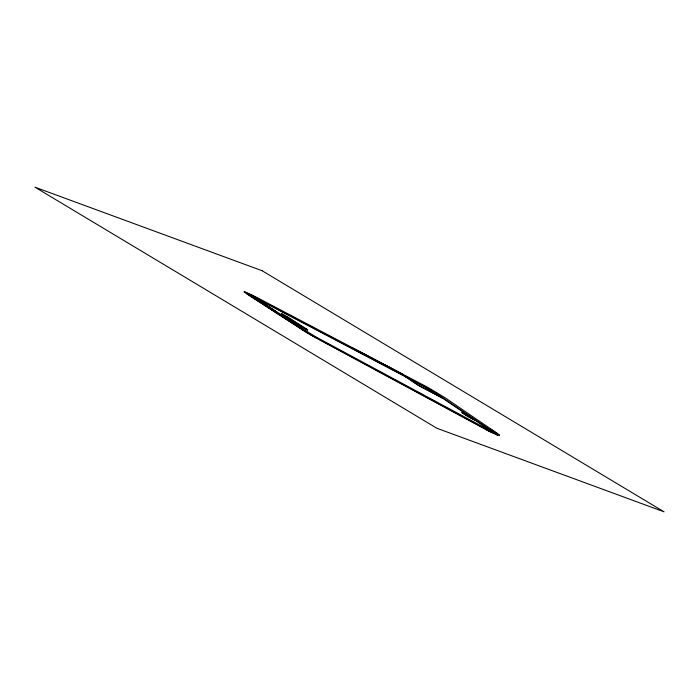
<?xml version="1.0" encoding="UTF-8"?>
<svg xmlns="http://www.w3.org/2000/svg" width="699" height="699" viewBox="0 0 699 699"><rect width="100%" height="100%" fill="white"/><g stroke="black" fill="none" stroke-linecap="round" stroke-linejoin="round"><path stroke-width="1.05" d="M464.774 414.411L461.899 412.506L465.525 414.874M314.812 337.084L486.058 429.273A14.539 0.935 29.5 0 0 488.662 430.645L493.415 432.864L493.031 432.41A10.808 0.699 29.5 0 0 491.65 431.414M251.509 294.777L244.082 291.719L246.511 293.694A17.912 1.153 29.5 0 0 248.46 294.978L303.663 330.653A29.533 1.905 29.5 0 0 308.093 333.336L308.766 333.738A25.417 1.643 29.5 0 0 313.51 336.499L487.727 430.549A18.261 1.18 29.5 0 0 490.488 432.017L497.487 435.18L496.613 434.315A14.129 0.909 29.5 0 0 495.259 433.354L437.321 394.114A29.323 1.896 29.5 0 0 431.947 390.855L427.971 388.522A29.096 1.879 29.5 0 0 421.96 385.105L247.97 293.484M497.391 435.206L499.331 435.197M490.331 429.203L496.814 433.406M405.892 376.918L416.962 384.363M493.424 432.838L488.627 430.741A14.225 0.917 29.5 0 1 485.822 429.256M307.569 329.919L288.023 317.171L281.479 313.702L300.972 326.381L307.621 329.963M491.65 431.414L434.787 392.908A22.98 1.485 29.5 0 0 430.593 390.365L427.491 388.548A22.805 1.468 29.5 0 0 422.799 385.883L247.14 293.545L249.036 295.083A14.059 0.909 29.5 0 0 250.548 296.079L306.031 331.815M475.416 420.379L474.918 420.169M353.266 348.652L402.178 374.183M353.248 348.312L351.02 347.473L403.096 374.498L353.248 348.312L354.384 349.072M406.005 376.962L416.63 384.153M271.649 309.491L275.24 311.072L272.199 309.84L262.789 303.742L265.952 305.044L275.24 311.072M462.231 412.585L465.324 414.131A9.891 0.638 29.5 0 1 467.238 415.162L470.392 416.971M248.119 293.886L249.482 295.214A13.814 0.891 29.5 0 0 250.696 296.018L302.929 329.858M475.137 420.186L473.503 419.479M475.014 420.134L471.344 418.334M249.831 295.301L252.121 296.822M496.063 433.363L490.27 429.352M443.236 398.509L442.642 398.203M252.269 297.04L253.169 297.39L250.216 295.494M473.625 419.444L472.48 418.946M420.335 386.398L442.554 398.15M442.659 398.115L418.491 385.376A7.025 0.454 29.5 0 1 416.919 384.45M307.499 329.867L282.702 314.358M472.472 418.841L469.475 417.294A11.551 0.743 29.5 0 1 466.583 415.625M317.765 338.613L313.851 336.534M420.405 386.346L418.893 385.498A6.99 0.454 29.5 0 1 417.329 384.572L416.56 384.232M471.161 418.133L469.256 417.058A11.708 0.751 29.5 0 1 466.853 415.669L465.683 415.092M314.367 336.726L310.706 334.725A25.697 1.66 29.5 0 1 307.499 332.82L306.477 332.208M313.353 336.149L311.23 334.917A25.575 1.651 29.5 0 1 308.023 333.012L303.025 330.068M466.399 415.398L464.844 414.577M490.681 429.317L491.467 429.798A8.641 0.559 29.5 0 1 492.935 430.785L493.511 431.187A19.24 1.241 29.5 0 1 494.787 432.2L495.014 432.428A10.599 0.682 29.5 0 1 495.075 432.515M265.428 304.834L274.191 310.513M255.511 298.054L308.591 332.462A25.068 1.616 29.5 0 0 312.977 335.127L313.563 335.476A21.599 1.398 29.5 0 0 318.307 338.237L488.811 430.007A17.859 1.153 29.5 0 0 492.21 431.807M497.216 433.336L444.879 397.626L428.033 387.499L254.707 296.35A8.318 0.533 29.5 0 0 251.614 294.821M244.903 291.964A7.506 0.481 29.5 0 1 247.988 293.493M497.12 433.293A12.329 0.795 29.5 0 1 499.427 435.259M255.519 298.054A18.13 1.171 29.5 0 1 253.239 296.533M262.108 270.731L34.95 187.175L436.892 428.269L664.05 511.825L262.108 270.731"/></g></svg>
